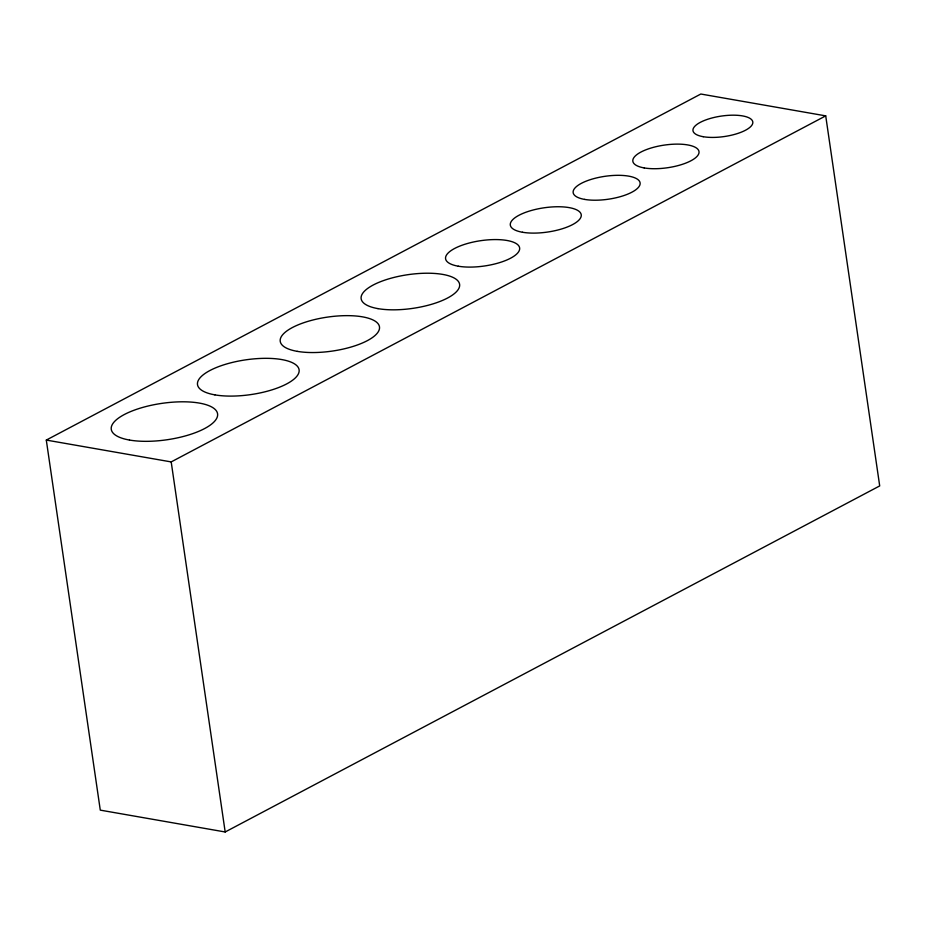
<?xml version="1.0" encoding="UTF-8"?>
<svg xmlns="http://www.w3.org/2000/svg" width="926" height="926" viewBox="0 0 926 926"><rect width="100%" height="100%" fill="white"/><g stroke="black" fill="none" stroke-linecap="round" stroke-linejoin="round"><path stroke-width="1.39" d="M46.3 440.081L700.82 94.024L825.714 115.866L879.7 485.918L225.18 831.976L100.286 810.134L46.3 440.081L171.194 461.912L825.714 115.866M171.194 461.912L225.18 831.976M522.484 232.252A35.813 12.246 -8.3 0 0 580.614 217.83A35.813 12.246 -8.3 0 0 534.256 209.716A35.813 12.246 -8.3 0 0 522.484 232.252M129.466 440.047A53.731 18.381 -8.3 0 0 216.661 418.402A53.731 18.381 -8.3 0 0 147.118 406.248A53.731 18.381 -8.3 0 0 129.466 440.047M458.277 266.202A37.41 12.79 -8.3 0 0 518.988 251.131A37.41 12.79 -8.3 0 0 470.57 242.67A37.41 12.79 -8.3 0 0 458.277 266.202M584.619 199.403A33.822 11.575 -8.3 0 0 639.519 185.779A33.822 11.575 -8.3 0 0 595.742 178.116A33.822 11.575 -8.3 0 0 584.619 199.403M214.901 394.87A51.335 17.559 -8.3 0 0 298.218 374.197A51.335 17.559 -8.3 0 0 231.778 362.575A51.335 17.559 -8.3 0 0 214.901 394.87M703.204 136.701A30.245 10.348 -8.3 0 0 752.282 124.524A30.245 10.348 -8.3 0 0 713.136 117.683A30.245 10.348 -8.3 0 0 703.204 136.701M378.016 308.636A49.749 17.015 -8.3 0 0 458.752 288.599A49.749 17.015 -8.3 0 0 394.36 277.337A49.749 17.015 -8.3 0 0 378.016 308.636M297.234 351.348A50.143 17.154 -8.3 0 0 378.618 331.149A50.143 17.154 -8.3 0 0 313.717 319.794A50.143 17.154 -8.3 0 0 297.234 351.348M644.172 167.919A33.429 11.436 -8.3 0 0 698.424 154.457A33.429 11.436 -8.3 0 0 655.157 146.887A33.429 11.436 -8.3 0 0 644.172 167.919"/></g></svg>
